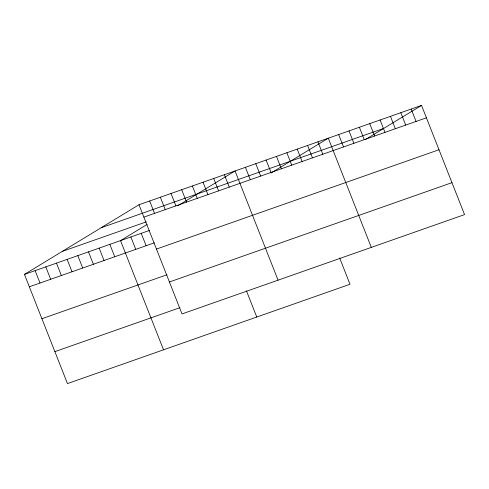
<?xml version="1.0" encoding="UTF-8"?>
<svg xmlns="http://www.w3.org/2000/svg" width="489" height="489" viewBox="0 0 489 489"><rect width="100%" height="100%" fill="white"/><g stroke="black" fill="none" stroke-linecap="round" stroke-linejoin="round"><path stroke-width="0.73" d="M339.659 257.996L350.008 284.262L67.464 383.584L24.45 274.39L138.992 204.738L421.536 105.416L464.55 214.61L182.006 313.932L138.992 204.738M147.091 224.463L120.514 240.625L163.528 349.812M177.788 205.796L235.062 170.973L278.07 280.16M271.028 173.02L328.296 138.198L371.31 247.385M365.485 139.506L421.536 105.416M101.192 227.727L383.737 128.405M143.876 217.128L426.42 117.806M62.25 251.407L146.217 221.89M24.45 274.39L149.524 230.423M29.328 286.78L154.402 242.813M156.456 249.072L439 149.75M41.913 318.724L166.987 274.757M169.42 281.988L451.964 182.666M54.878 351.634L179.952 307.673M411.182 109.059L416.06 121.443M400.821 112.702L405.699 125.086M390.46 116.345L395.338 128.729M380.1 119.988L384.977 132.372M369.739 123.625L374.617 136.015M359.378 127.268L364.256 139.652M349.018 130.911L353.895 143.295M338.657 134.554L343.541 146.938M317.942 141.834L322.819 154.224M307.581 145.477L312.459 157.861M297.22 149.121L302.098 161.504M286.86 152.764L291.737 165.148M276.499 156.401L281.377 168.791M266.138 160.044L271.016 172.434M255.778 163.687L260.661 176.071M245.417 167.33L250.301 179.714M224.384 174.726L229.268 187.11M213.711 178.473L218.589 190.863M246.419 290.772L256.768 317.037M203.039 182.226L207.917 194.616M192.366 185.979L197.244 198.363M181.688 189.732L186.572 202.116M171.016 193.485L175.893 205.869M160.343 197.238L165.221 209.622M149.671 200.985L154.548 213.375M141.235 233.339L146.113 245.722M130.875 236.982L135.753 249.366M109.842 244.372L114.719 256.762M99.169 248.125L104.047 260.515M88.491 251.878L93.375 264.262M77.818 255.631L82.696 268.015M67.146 259.384L72.024 271.768M56.473 263.137L61.351 275.521M45.795 266.89L50.679 279.274M35.122 270.637L40 283.027"/></g></svg>
